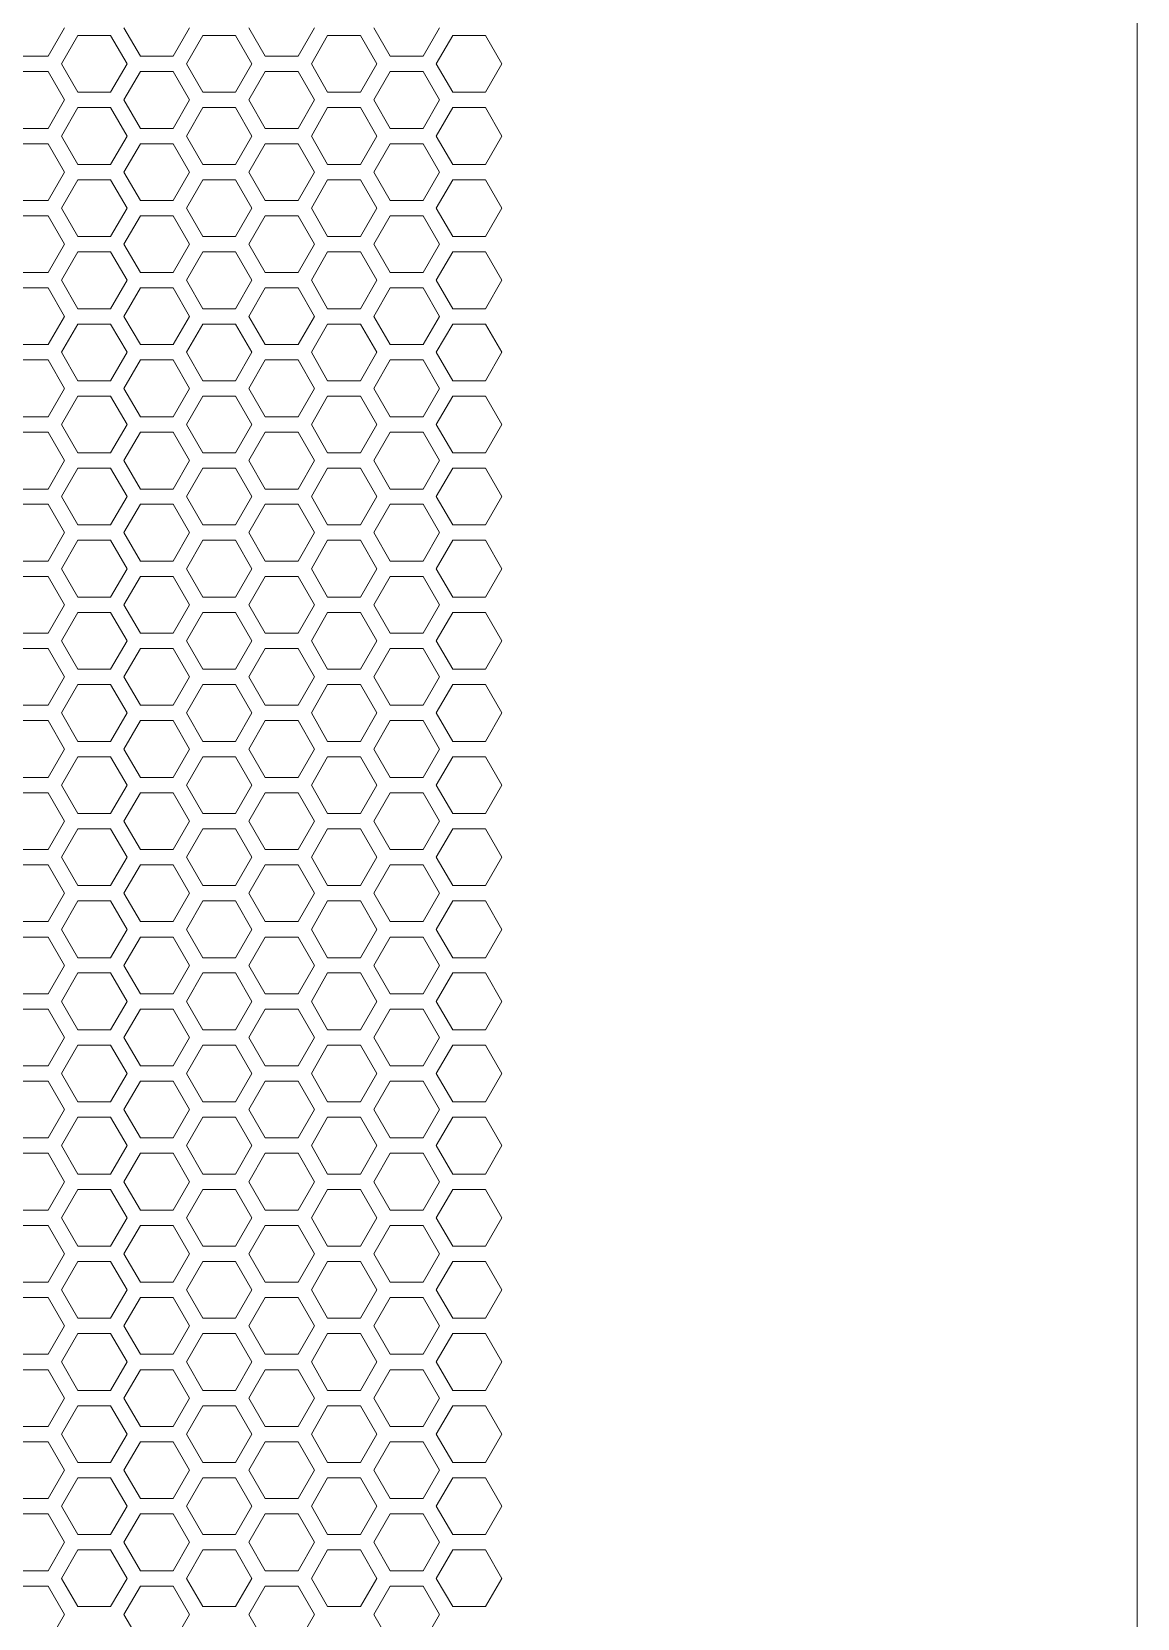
# Model space of a CAD drawing. Header units: millimetres. Extents: x 0 to 140, y -17 to 195.
# Drawn here: x 130.82 to 140, y 35.75 to 48.93 of the extents above; entities that cross this region are included whole.
import ezdxf

# ---------------------------------------------------------------- set-up
doc = ezdxf.new("R2010")
doc.units = ezdxf.units.MM
doc.layers.add('4203-42785_1_0', color=7, linetype='Continuous')
doc.layers.add('Visible (ANSI)', color=7, linetype='Continuous', lineweight=50)

# ---------------------------------------------------------------- blocks, each defined once
blk = doc.blocks.new('a')
at = {"layer": '4203-42785_1_0', "color": 0, "linetype": 'ByBlock', "lineweight": 9}
for p, q in [((1513.646, 382.262), (1513.752, 382.447)), ((1514.139, 382.447), (1514.246, 382.262)), ((1514.459, 382.262), (1514.566, 382.447)), ((1514.952, 382.447), (1515.059, 382.262)), ((1515.272, 382.262), (1515.379, 382.447)), ((1515.765, 382.447), (1515.872, 382.262)), ((1516.086, 382.262), (1516.192, 382.447)), ((1513.839, 382.397), (1513.732, 382.212)), ((1514.052, 382.397), (1513.839, 382.397)), ((1514.159, 382.212), (1514.052, 382.397)), ((1514.652, 382.397), (1514.546, 382.212)), ((1514.866, 382.397), (1514.652, 382.397)), ((1514.972, 382.212), (1514.866, 382.397)), ((1515.465, 382.397), (1515.359, 382.212)), ((1515.679, 382.397), (1515.465, 382.397)), ((1515.786, 382.212), (1515.679, 382.397)), ((1516.279, 382.397), (1516.172, 382.212)), ((1516.492, 382.397), (1516.279, 382.397)), ((1516.599, 382.212), (1516.492, 382.397)), ((1513.432, 382.262), (1513.646, 382.262)), ((1513.732, 382.212), (1513.839, 382.027)), ((1514.052, 382.027), (1514.159, 382.212)), ((1514.246, 382.262), (1514.459, 382.262)), ((1514.546, 382.212), (1514.652, 382.027)), ((1514.866, 382.027), (1514.972, 382.212)), ((1515.059, 382.262), (1515.272, 382.262)), ((1515.359, 382.212), (1515.465, 382.027)), ((1515.679, 382.027), (1515.786, 382.212)), ((1515.872, 382.262), (1516.086, 382.262)), ((1516.172, 382.212), (1516.279, 382.027)), ((1516.492, 382.027), (1516.599, 382.212)), ((1513.646, 382.162), (1513.432, 382.162)), ((1513.752, 381.977), (1513.646, 382.162)), ((1514.246, 382.162), (1514.139, 381.977)), ((1514.459, 382.162), (1514.246, 382.162)), ((1514.566, 381.977), (1514.459, 382.162)), ((1515.059, 382.162), (1514.952, 381.977)), ((1515.272, 382.162), (1515.059, 382.162)), ((1515.379, 381.977), (1515.272, 382.162)), ((1515.872, 382.162), (1515.765, 381.977)), ((1516.086, 382.162), (1515.872, 382.162)), ((1516.192, 381.977), (1516.086, 382.162)), ((1513.839, 382.027), (1514.052, 382.027)), ((1514.652, 382.027), (1514.866, 382.027)), ((1515.465, 382.027), (1515.679, 382.027)), ((1516.279, 382.027), (1516.492, 382.027)), ((1513.646, 381.792), (1513.752, 381.977)), ((1513.839, 381.927), (1513.732, 381.742)), ((1514.052, 381.927), (1513.839, 381.927)), ((1514.159, 381.742), (1514.052, 381.927)), ((1514.139, 381.977), (1514.246, 381.792)), ((1514.459, 381.792), (1514.566, 381.977)), ((1514.652, 381.927), (1514.546, 381.742)), ((1514.866, 381.927), (1514.652, 381.927)), ((1514.972, 381.742), (1514.866, 381.927)), ((1514.952, 381.977), (1515.059, 381.792)), ((1515.272, 381.792), (1515.379, 381.977)), ((1515.465, 381.927), (1515.359, 381.742)), ((1515.679, 381.927), (1515.465, 381.927)), ((1515.786, 381.742), (1515.679, 381.927)), ((1515.765, 381.977), (1515.872, 381.792)), ((1516.086, 381.792), (1516.192, 381.977)), ((1516.279, 381.927), (1516.172, 381.742)), ((1516.492, 381.927), (1516.279, 381.927)), ((1516.599, 381.742), (1516.492, 381.927)), ((1513.432, 381.792), (1513.646, 381.792)), ((1513.732, 381.742), (1513.839, 381.557)), ((1514.052, 381.557), (1514.159, 381.742)), ((1514.246, 381.792), (1514.459, 381.792)), ((1514.546, 381.742), (1514.652, 381.557)), ((1514.866, 381.557), (1514.972, 381.742)), ((1515.059, 381.792), (1515.272, 381.792)), ((1515.359, 381.742), (1515.465, 381.557)), ((1515.679, 381.557), (1515.786, 381.742)), ((1515.872, 381.792), (1516.086, 381.792)), ((1516.172, 381.742), (1516.279, 381.557)), ((1516.492, 381.557), (1516.599, 381.742)), ((1513.646, 381.692), (1513.432, 381.692)), ((1513.752, 381.507), (1513.646, 381.692)), ((1514.246, 381.692), (1514.139, 381.507)), ((1514.459, 381.692), (1514.246, 381.692)), ((1514.566, 381.507), (1514.459, 381.692)), ((1515.059, 381.692), (1514.952, 381.507)), ((1515.272, 381.692), (1515.059, 381.692)), ((1515.379, 381.507), (1515.272, 381.692)), ((1515.872, 381.692), (1515.765, 381.507)), ((1516.086, 381.692), (1515.872, 381.692)), ((1516.192, 381.507), (1516.086, 381.692)), ((1513.646, 381.323), (1513.752, 381.507)), ((1513.839, 381.557), (1514.052, 381.557)), ((1514.139, 381.507), (1514.246, 381.323)), ((1514.459, 381.323), (1514.566, 381.507)), ((1514.652, 381.557), (1514.866, 381.557)), ((1514.952, 381.507), (1515.059, 381.323)), ((1515.272, 381.323), (1515.379, 381.507)), ((1515.465, 381.557), (1515.679, 381.557)), ((1515.765, 381.507), (1515.872, 381.323)), ((1516.086, 381.323), (1516.192, 381.507)), ((1516.279, 381.557), (1516.492, 381.557)), ((1513.839, 381.458), (1513.732, 381.273)), ((1514.052, 381.458), (1513.839, 381.458)), ((1514.159, 381.273), (1514.052, 381.458)), ((1514.652, 381.458), (1514.546, 381.273)), ((1514.866, 381.458), (1514.652, 381.458)), ((1514.972, 381.273), (1514.866, 381.458)), ((1515.465, 381.458), (1515.359, 381.273)), ((1515.679, 381.458), (1515.465, 381.458)), ((1515.786, 381.273), (1515.679, 381.458)), ((1516.279, 381.458), (1516.172, 381.273)), ((1516.492, 381.458), (1516.279, 381.458)), ((1516.599, 381.273), (1516.492, 381.458)), ((1513.432, 381.323), (1513.646, 381.323)), ((1514.246, 381.323), (1514.459, 381.323)), ((1515.059, 381.323), (1515.272, 381.323)), ((1515.872, 381.323), (1516.086, 381.323)), ((1513.646, 381.223), (1513.432, 381.223)), ((1513.752, 381.038), (1513.646, 381.223)), ((1513.732, 381.273), (1513.839, 381.088)), ((1514.052, 381.088), (1514.159, 381.273)), ((1514.246, 381.223), (1514.139, 381.038)), ((1514.459, 381.223), (1514.246, 381.223)), ((1514.566, 381.038), (1514.459, 381.223)), ((1514.546, 381.273), (1514.652, 381.088)), ((1514.866, 381.088), (1514.972, 381.273)), ((1515.059, 381.223), (1514.952, 381.038)), ((1515.272, 381.223), (1515.059, 381.223)), ((1515.379, 381.038), (1515.272, 381.223)), ((1515.359, 381.273), (1515.465, 381.088)), ((1515.679, 381.088), (1515.786, 381.273)), ((1515.872, 381.223), (1515.765, 381.038)), ((1516.086, 381.223), (1515.872, 381.223)), ((1516.192, 381.038), (1516.086, 381.223)), ((1516.172, 381.273), (1516.279, 381.088)), ((1516.492, 381.088), (1516.599, 381.273)), ((1513.839, 381.088), (1514.052, 381.088)), ((1514.652, 381.088), (1514.866, 381.088)), ((1515.465, 381.088), (1515.679, 381.088)), ((1516.279, 381.088), (1516.492, 381.088)), ((1513.646, 380.853), (1513.752, 381.038)), ((1513.839, 380.988), (1513.732, 380.803)), ((1514.052, 380.988), (1513.839, 380.988)), ((1514.159, 380.803), (1514.052, 380.988)), ((1514.139, 381.038), (1514.246, 380.853)), ((1514.459, 380.853), (1514.566, 381.038)), ((1514.652, 380.988), (1514.546, 380.803)), ((1514.866, 380.988), (1514.652, 380.988)), ((1514.972, 380.803), (1514.866, 380.988)), ((1514.952, 381.038), (1515.059, 380.853)), ((1515.272, 380.853), (1515.379, 381.038)), ((1515.465, 380.988), (1515.359, 380.803)), ((1515.679, 380.988), (1515.465, 380.988)), ((1515.786, 380.803), (1515.679, 380.988)), ((1515.765, 381.038), (1515.872, 380.853)), ((1516.086, 380.853), (1516.192, 381.038)), ((1516.279, 380.988), (1516.172, 380.803)), ((1516.492, 380.988), (1516.279, 380.988)), ((1516.599, 380.803), (1516.492, 380.988)), ((1513.432, 380.853), (1513.646, 380.853)), ((1513.732, 380.803), (1513.839, 380.618)), ((1514.052, 380.618), (1514.159, 380.803)), ((1514.246, 380.853), (1514.459, 380.853)), ((1514.546, 380.803), (1514.652, 380.618)), ((1514.866, 380.618), (1514.972, 380.803)), ((1515.059, 380.853), (1515.272, 380.853)), ((1515.359, 380.803), (1515.465, 380.618)), ((1515.679, 380.618), (1515.786, 380.803)), ((1515.872, 380.853), (1516.086, 380.853)), ((1516.172, 380.803), (1516.279, 380.618)), ((1516.492, 380.618), (1516.599, 380.803)), ((1513.646, 380.753), (1513.432, 380.753)), ((1513.752, 380.568), (1513.646, 380.753)), ((1514.246, 380.753), (1514.139, 380.568)), ((1514.459, 380.753), (1514.246, 380.753)), ((1514.566, 380.568), (1514.459, 380.753)), ((1515.059, 380.753), (1514.952, 380.568)), ((1515.272, 380.753), (1515.059, 380.753)), ((1515.379, 380.568), (1515.272, 380.753)), ((1515.872, 380.753), (1515.765, 380.568)), ((1516.086, 380.753), (1515.872, 380.753)), ((1516.192, 380.568), (1516.086, 380.753)), ((1513.646, 380.384), (1513.752, 380.568)), ((1513.839, 380.618), (1514.052, 380.618)), ((1514.139, 380.568), (1514.246, 380.384)), ((1514.459, 380.384), (1514.566, 380.568)), ((1514.652, 380.618), (1514.866, 380.618)), ((1514.952, 380.568), (1515.059, 380.384)), ((1515.272, 380.384), (1515.379, 380.568)), ((1515.465, 380.618), (1515.679, 380.618)), ((1515.765, 380.568), (1515.872, 380.384)), ((1516.086, 380.384), (1516.192, 380.568)), ((1516.279, 380.618), (1516.492, 380.618)), ((1513.839, 380.518), (1513.732, 380.334)), ((1514.052, 380.518), (1513.839, 380.518)), ((1514.159, 380.334), (1514.052, 380.518)), ((1514.652, 380.518), (1514.546, 380.334)), ((1514.866, 380.518), (1514.652, 380.518)), ((1514.972, 380.334), (1514.866, 380.518)), ((1515.465, 380.518), (1515.359, 380.334)), ((1515.679, 380.518), (1515.465, 380.518)), ((1515.786, 380.334), (1515.679, 380.518)), ((1516.279, 380.518), (1516.172, 380.334)), ((1516.492, 380.518), (1516.279, 380.518)), ((1516.599, 380.334), (1516.492, 380.518)), ((1513.432, 380.384), (1513.646, 380.384)), ((1514.246, 380.384), (1514.459, 380.384)), ((1515.059, 380.384), (1515.272, 380.384)), ((1515.872, 380.384), (1516.086, 380.384)), ((1513.646, 380.284), (1513.432, 380.284)), ((1513.752, 380.099), (1513.646, 380.284)), ((1513.732, 380.334), (1513.839, 380.149)), ((1514.052, 380.149), (1514.159, 380.334)), ((1514.246, 380.284), (1514.139, 380.099)), ((1514.459, 380.284), (1514.246, 380.284)), ((1514.566, 380.099), (1514.459, 380.284)), ((1514.546, 380.334), (1514.652, 380.149)), ((1514.866, 380.149), (1514.972, 380.334)), ((1515.059, 380.284), (1514.952, 380.099)), ((1515.272, 380.284), (1515.059, 380.284)), ((1515.379, 380.099), (1515.272, 380.284)), ((1515.359, 380.334), (1515.465, 380.149)), ((1515.679, 380.149), (1515.786, 380.334)), ((1515.872, 380.284), (1515.765, 380.099)), ((1516.086, 380.284), (1515.872, 380.284)), ((1516.192, 380.099), (1516.086, 380.284)), ((1516.172, 380.334), (1516.279, 380.149)), ((1516.492, 380.149), (1516.599, 380.334)), ((1513.839, 380.149), (1514.052, 380.149)), ((1514.652, 380.149), (1514.866, 380.149)), ((1515.465, 380.149), (1515.679, 380.149)), ((1516.279, 380.149), (1516.492, 380.149)), ((1513.646, 379.914), (1513.752, 380.099)), ((1513.839, 380.049), (1513.732, 379.864)), ((1514.052, 380.049), (1513.839, 380.049)), ((1514.159, 379.864), (1514.052, 380.049)), ((1514.139, 380.099), (1514.246, 379.914)), ((1514.459, 379.914), (1514.566, 380.099)), ((1514.652, 380.049), (1514.546, 379.864)), ((1514.866, 380.049), (1514.652, 380.049)), ((1514.972, 379.864), (1514.866, 380.049)), ((1514.952, 380.099), (1515.059, 379.914)), ((1515.272, 379.914), (1515.379, 380.099)), ((1515.465, 380.049), (1515.359, 379.864)), ((1515.679, 380.049), (1515.465, 380.049)), ((1515.786, 379.864), (1515.679, 380.049)), ((1515.765, 380.099), (1515.872, 379.914)), ((1516.086, 379.914), (1516.192, 380.099)), ((1516.279, 380.049), (1516.172, 379.864)), ((1516.492, 380.049), (1516.279, 380.049)), ((1516.599, 379.864), (1516.492, 380.049)), ((1513.432, 379.914), (1513.646, 379.914)), ((1513.732, 379.864), (1513.839, 379.679)), ((1514.052, 379.679), (1514.159, 379.864)), ((1514.246, 379.914), (1514.459, 379.914)), ((1514.546, 379.864), (1514.652, 379.679)), ((1514.866, 379.679), (1514.972, 379.864)), ((1515.059, 379.914), (1515.272, 379.914)), ((1515.359, 379.864), (1515.465, 379.679)), ((1515.679, 379.679), (1515.786, 379.864)), ((1515.872, 379.914), (1516.086, 379.914)), ((1516.172, 379.864), (1516.279, 379.679)), ((1516.492, 379.679), (1516.599, 379.864)), ((1513.646, 379.814), (1513.432, 379.814)), ((1513.752, 379.629), (1513.646, 379.814)), ((1514.246, 379.814), (1514.139, 379.629)), ((1514.459, 379.814), (1514.246, 379.814)), ((1514.566, 379.629), (1514.459, 379.814)), ((1515.059, 379.814), (1514.952, 379.629)), ((1515.272, 379.814), (1515.059, 379.814)), ((1515.379, 379.629), (1515.272, 379.814)), ((1515.872, 379.814), (1515.765, 379.629)), ((1516.086, 379.814), (1515.872, 379.814)), ((1516.192, 379.629), (1516.086, 379.814)), ((1513.646, 379.444), (1513.752, 379.629)), ((1513.839, 379.679), (1514.052, 379.679)), ((1514.139, 379.629), (1514.246, 379.444)), ((1514.459, 379.444), (1514.566, 379.629)), ((1514.652, 379.679), (1514.866, 379.679)), ((1514.952, 379.629), (1515.059, 379.444)), ((1515.272, 379.444), (1515.379, 379.629)), ((1515.465, 379.679), (1515.679, 379.679)), ((1515.765, 379.629), (1515.872, 379.444)), ((1516.086, 379.444), (1516.192, 379.629)), ((1516.279, 379.679), (1516.492, 379.679)), ((1513.839, 379.579), (1513.732, 379.395)), ((1514.052, 379.579), (1513.839, 379.579)), ((1514.159, 379.395), (1514.052, 379.579)), ((1514.652, 379.579), (1514.546, 379.395)), ((1514.866, 379.579), (1514.652, 379.579)), ((1514.972, 379.395), (1514.866, 379.579)), ((1515.465, 379.579), (1515.359, 379.395)), ((1515.679, 379.579), (1515.465, 379.579)), ((1515.786, 379.395), (1515.679, 379.579)), ((1516.279, 379.579), (1516.172, 379.395)), ((1516.492, 379.579), (1516.279, 379.579)), ((1516.599, 379.395), (1516.492, 379.579)), ((1513.432, 379.444), (1513.646, 379.444)), ((1514.246, 379.444), (1514.459, 379.444)), ((1515.059, 379.444), (1515.272, 379.444)), ((1515.872, 379.444), (1516.086, 379.444)), ((1513.646, 379.345), (1513.432, 379.345)), ((1513.752, 379.16), (1513.646, 379.345)), ((1513.732, 379.395), (1513.839, 379.21)), ((1514.052, 379.21), (1514.159, 379.395)), ((1514.246, 379.345), (1514.139, 379.16)), ((1514.459, 379.345), (1514.246, 379.345)), ((1514.566, 379.16), (1514.459, 379.345)), ((1514.546, 379.395), (1514.652, 379.21)), ((1514.866, 379.21), (1514.972, 379.395)), ((1515.059, 379.345), (1514.952, 379.16)), ((1515.272, 379.345), (1515.059, 379.345)), ((1515.379, 379.16), (1515.272, 379.345)), ((1515.359, 379.395), (1515.465, 379.21)), ((1515.679, 379.21), (1515.786, 379.395)), ((1515.872, 379.345), (1515.765, 379.16)), ((1516.086, 379.345), (1515.872, 379.345)), ((1516.192, 379.16), (1516.086, 379.345)), ((1516.172, 379.395), (1516.279, 379.21)), ((1516.492, 379.21), (1516.599, 379.395)), ((1513.646, 378.975), (1513.752, 379.16)), ((1513.839, 379.21), (1514.052, 379.21)), ((1514.139, 379.16), (1514.246, 378.975)), ((1514.459, 378.975), (1514.566, 379.16)), ((1514.652, 379.21), (1514.866, 379.21)), ((1514.952, 379.16), (1515.059, 378.975)), ((1515.272, 378.975), (1515.379, 379.16)), ((1515.465, 379.21), (1515.679, 379.21)), ((1515.765, 379.16), (1515.872, 378.975)), ((1516.086, 378.975), (1516.192, 379.16)), ((1516.279, 379.21), (1516.492, 379.21)), ((1513.839, 379.11), (1513.732, 378.925)), ((1514.052, 379.11), (1513.839, 379.11)), ((1514.159, 378.925), (1514.052, 379.11)), ((1514.652, 379.11), (1514.546, 378.925)), ((1514.866, 379.11), (1514.652, 379.11)), ((1514.972, 378.925), (1514.866, 379.11)), ((1515.465, 379.11), (1515.359, 378.925)), ((1515.679, 379.11), (1515.465, 379.11)), ((1515.786, 378.925), (1515.679, 379.11)), ((1516.279, 379.11), (1516.172, 378.925)), ((1516.492, 379.11), (1516.279, 379.11)), ((1516.599, 378.925), (1516.492, 379.11)), ((1513.432, 378.975), (1513.646, 378.975)), ((1513.732, 378.925), (1513.839, 378.74)), ((1514.052, 378.74), (1514.159, 378.925)), ((1514.246, 378.975), (1514.459, 378.975)), ((1514.546, 378.925), (1514.652, 378.74)), ((1514.866, 378.74), (1514.972, 378.925)), ((1515.059, 378.975), (1515.272, 378.975)), ((1515.359, 378.925), (1515.465, 378.74)), ((1515.679, 378.74), (1515.786, 378.925)), ((1515.872, 378.975), (1516.086, 378.975)), ((1516.172, 378.925), (1516.279, 378.74)), ((1516.492, 378.74), (1516.599, 378.925)), ((1513.646, 378.875), (1513.432, 378.875)), ((1513.752, 378.69), (1513.646, 378.875)), ((1514.246, 378.875), (1514.139, 378.69)), ((1514.459, 378.875), (1514.246, 378.875)), ((1514.566, 378.69), (1514.459, 378.875)), ((1515.059, 378.875), (1514.952, 378.69)), ((1515.272, 378.875), (1515.059, 378.875)), ((1515.379, 378.69), (1515.272, 378.875)), ((1515.872, 378.875), (1515.765, 378.69)), ((1516.086, 378.875), (1515.872, 378.875)), ((1516.192, 378.69), (1516.086, 378.875)), ((1513.839, 378.74), (1514.052, 378.74)), ((1514.652, 378.74), (1514.866, 378.74)), ((1515.465, 378.74), (1515.679, 378.74)), ((1516.279, 378.74), (1516.492, 378.74)), ((1513.646, 378.505), (1513.752, 378.69)), ((1513.839, 378.64), (1513.732, 378.455)), ((1514.052, 378.64), (1513.839, 378.64)), ((1514.159, 378.455), (1514.052, 378.64)), ((1514.139, 378.69), (1514.246, 378.505)), ((1514.459, 378.505), (1514.566, 378.69)), ((1514.652, 378.64), (1514.546, 378.455)), ((1514.866, 378.64), (1514.652, 378.64)), ((1514.972, 378.455), (1514.866, 378.64)), ((1514.952, 378.69), (1515.059, 378.505)), ((1515.272, 378.505), (1515.379, 378.69)), ((1515.465, 378.64), (1515.359, 378.455)), ((1515.679, 378.64), (1515.465, 378.64)), ((1515.786, 378.455), (1515.679, 378.64)), ((1515.765, 378.69), (1515.872, 378.505)), ((1516.086, 378.505), (1516.192, 378.69)), ((1516.279, 378.64), (1516.172, 378.455)), ((1516.492, 378.64), (1516.279, 378.64)), ((1516.599, 378.455), (1516.492, 378.64)), ((1513.432, 378.505), (1513.646, 378.505)), ((1514.246, 378.505), (1514.459, 378.505)), ((1515.059, 378.505), (1515.272, 378.505)), ((1515.872, 378.505), (1516.086, 378.505)), ((1513.646, 378.406), (1513.432, 378.406)), ((1513.752, 378.221), (1513.646, 378.406)), ((1513.732, 378.455), (1513.839, 378.271)), ((1514.052, 378.271), (1514.159, 378.455)), ((1514.246, 378.406), (1514.139, 378.221)), ((1514.459, 378.406), (1514.246, 378.406)), ((1514.566, 378.221), (1514.459, 378.406)), ((1514.546, 378.455), (1514.652, 378.271)), ((1514.866, 378.271), (1514.972, 378.455)), ((1515.059, 378.406), (1514.952, 378.221)), ((1515.272, 378.406), (1515.059, 378.406)), ((1515.379, 378.221), (1515.272, 378.406)), ((1515.359, 378.455), (1515.465, 378.271)), ((1515.679, 378.271), (1515.786, 378.455)), ((1515.872, 378.406), (1515.765, 378.221)), ((1516.086, 378.406), (1515.872, 378.406)), ((1516.192, 378.221), (1516.086, 378.406)), ((1516.172, 378.455), (1516.279, 378.271)), ((1516.492, 378.271), (1516.599, 378.455)), ((1513.646, 378.036), (1513.752, 378.221)), ((1513.839, 378.271), (1514.052, 378.271)), ((1514.139, 378.221), (1514.246, 378.036)), ((1514.459, 378.036), (1514.566, 378.221)), ((1514.652, 378.271), (1514.866, 378.271)), ((1514.952, 378.221), (1515.059, 378.036)), ((1515.272, 378.036), (1515.379, 378.221)), ((1515.465, 378.271), (1515.679, 378.271)), ((1515.765, 378.221), (1515.872, 378.036)), ((1516.086, 378.036), (1516.192, 378.221)), ((1516.279, 378.271), (1516.492, 378.271)), ((1513.839, 378.171), (1513.732, 377.986)), ((1514.052, 378.171), (1513.839, 378.171)), ((1514.159, 377.986), (1514.052, 378.171)), ((1514.652, 378.171), (1514.546, 377.986)), ((1514.866, 378.171), (1514.652, 378.171)), ((1514.972, 377.986), (1514.866, 378.171)), ((1515.465, 378.171), (1515.359, 377.986)), ((1515.679, 378.171), (1515.465, 378.171)), ((1515.786, 377.986), (1515.679, 378.171)), ((1516.279, 378.171), (1516.172, 377.986)), ((1516.492, 378.171), (1516.279, 378.171)), ((1516.599, 377.986), (1516.492, 378.171)), ((1513.432, 378.036), (1513.646, 378.036)), ((1513.732, 377.986), (1513.839, 377.801)), ((1514.052, 377.801), (1514.159, 377.986)), ((1514.246, 378.036), (1514.459, 378.036)), ((1514.546, 377.986), (1514.652, 377.801)), ((1514.866, 377.801), (1514.972, 377.986)), ((1515.059, 378.036), (1515.272, 378.036)), ((1515.359, 377.986), (1515.465, 377.801)), ((1515.679, 377.801), (1515.786, 377.986)), ((1515.872, 378.036), (1516.086, 378.036)), ((1516.172, 377.986), (1516.279, 377.801)), ((1516.492, 377.801), (1516.599, 377.986)), ((1513.646, 377.936), (1513.432, 377.936)), ((1513.752, 377.751), (1513.646, 377.936)), ((1514.246, 377.936), (1514.139, 377.751)), ((1514.459, 377.936), (1514.246, 377.936)), ((1514.566, 377.751), (1514.459, 377.936)), ((1515.059, 377.936), (1514.952, 377.751)), ((1515.272, 377.936), (1515.059, 377.936)), ((1515.379, 377.751), (1515.272, 377.936)), ((1515.872, 377.936), (1515.765, 377.751)), ((1516.086, 377.936), (1515.872, 377.936)), ((1516.192, 377.751), (1516.086, 377.936)), ((1513.839, 377.801), (1514.052, 377.801)), ((1514.652, 377.801), (1514.866, 377.801)), ((1515.465, 377.801), (1515.679, 377.801)), ((1516.279, 377.801), (1516.492, 377.801)), ((1513.646, 377.566), (1513.752, 377.751)), ((1513.839, 377.701), (1513.732, 377.516)), ((1514.052, 377.701), (1513.839, 377.701)), ((1514.159, 377.516), (1514.052, 377.701)), ((1514.139, 377.751), (1514.246, 377.566)), ((1514.459, 377.566), (1514.566, 377.751)), ((1514.652, 377.701), (1514.546, 377.516)), ((1514.866, 377.701), (1514.652, 377.701)), ((1514.972, 377.516), (1514.866, 377.701)), ((1514.952, 377.751), (1515.059, 377.566)), ((1515.272, 377.566), (1515.379, 377.751)), ((1515.465, 377.701), (1515.359, 377.516)), ((1515.679, 377.701), (1515.465, 377.701)), ((1515.786, 377.516), (1515.679, 377.701)), ((1515.765, 377.751), (1515.872, 377.566)), ((1516.086, 377.566), (1516.192, 377.751)), ((1516.279, 377.701), (1516.172, 377.516)), ((1516.492, 377.701), (1516.279, 377.701)), ((1516.599, 377.516), (1516.492, 377.701)), ((1513.432, 377.566), (1513.646, 377.566)), ((1514.246, 377.566), (1514.459, 377.566)), ((1515.059, 377.566), (1515.272, 377.566)), ((1515.872, 377.566), (1516.086, 377.566)), ((1513.646, 377.466), (1513.432, 377.466)), ((1513.752, 377.282), (1513.646, 377.466)), ((1513.732, 377.516), (1513.839, 377.331)), ((1514.052, 377.331), (1514.159, 377.516)), ((1514.246, 377.466), (1514.139, 377.282)), ((1514.459, 377.466), (1514.246, 377.466)), ((1514.566, 377.282), (1514.459, 377.466)), ((1514.546, 377.516), (1514.652, 377.331)), ((1514.866, 377.331), (1514.972, 377.516)), ((1515.059, 377.466), (1514.952, 377.282)), ((1515.272, 377.466), (1515.059, 377.466)), ((1515.379, 377.282), (1515.272, 377.466)), ((1515.359, 377.516), (1515.465, 377.331)), ((1515.679, 377.331), (1515.786, 377.516)), ((1515.872, 377.466), (1515.765, 377.282)), ((1516.086, 377.466), (1515.872, 377.466)), ((1516.192, 377.282), (1516.086, 377.466)), ((1516.172, 377.516), (1516.279, 377.331)), ((1516.492, 377.331), (1516.599, 377.516)), ((1513.646, 377.097), (1513.752, 377.282)), ((1513.839, 377.331), (1514.052, 377.331)), ((1514.139, 377.282), (1514.246, 377.097)), ((1514.459, 377.097), (1514.566, 377.282)), ((1514.652, 377.331), (1514.866, 377.331)), ((1514.952, 377.282), (1515.059, 377.097)), ((1515.272, 377.097), (1515.379, 377.282)), ((1515.465, 377.331), (1515.679, 377.331)), ((1515.765, 377.282), (1515.872, 377.097)), ((1516.086, 377.097), (1516.192, 377.282)), ((1516.279, 377.331), (1516.492, 377.331)), ((1513.839, 377.232), (1513.732, 377.047)), ((1514.052, 377.232), (1513.839, 377.232)), ((1514.159, 377.047), (1514.052, 377.232)), ((1514.652, 377.232), (1514.546, 377.047)), ((1514.866, 377.232), (1514.652, 377.232)), ((1514.972, 377.047), (1514.866, 377.232)), ((1515.465, 377.232), (1515.359, 377.047)), ((1515.679, 377.232), (1515.465, 377.232)), ((1515.786, 377.047), (1515.679, 377.232)), ((1516.279, 377.232), (1516.172, 377.047)), ((1516.492, 377.232), (1516.279, 377.232)), ((1516.599, 377.047), (1516.492, 377.232)), ((1513.432, 377.097), (1513.646, 377.097)), ((1513.732, 377.047), (1513.839, 376.862)), ((1514.052, 376.862), (1514.159, 377.047)), ((1514.246, 377.097), (1514.459, 377.097)), ((1514.546, 377.047), (1514.652, 376.862)), ((1514.866, 376.862), (1514.972, 377.047)), ((1515.059, 377.097), (1515.272, 377.097)), ((1515.359, 377.047), (1515.465, 376.862)), ((1515.679, 376.862), (1515.786, 377.047)), ((1515.872, 377.097), (1516.086, 377.097)), ((1516.172, 377.047), (1516.279, 376.862)), ((1516.492, 376.862), (1516.599, 377.047)), ((1513.646, 376.997), (1513.432, 376.997)), ((1513.752, 376.812), (1513.646, 376.997)), ((1514.246, 376.997), (1514.139, 376.812)), ((1514.459, 376.997), (1514.246, 376.997)), ((1514.566, 376.812), (1514.459, 376.997)), ((1515.059, 376.997), (1514.952, 376.812)), ((1515.272, 376.997), (1515.059, 376.997)), ((1515.379, 376.812), (1515.272, 376.997)), ((1515.872, 376.997), (1515.765, 376.812)), ((1516.086, 376.997), (1515.872, 376.997)), ((1516.192, 376.812), (1516.086, 376.997)), ((1513.839, 376.862), (1514.052, 376.862)), ((1514.652, 376.862), (1514.866, 376.862)), ((1515.465, 376.862), (1515.679, 376.862)), ((1516.279, 376.862), (1516.492, 376.862)), ((1513.646, 376.627), (1513.752, 376.812)), ((1513.839, 376.762), (1513.732, 376.577)), ((1514.052, 376.762), (1513.839, 376.762)), ((1514.159, 376.577), (1514.052, 376.762)), ((1514.139, 376.812), (1514.246, 376.627)), ((1514.459, 376.627), (1514.566, 376.812)), ((1514.652, 376.762), (1514.546, 376.577)), ((1514.866, 376.762), (1514.652, 376.762)), ((1514.972, 376.577), (1514.866, 376.762)), ((1514.952, 376.812), (1515.059, 376.627)), ((1515.272, 376.627), (1515.379, 376.812)), ((1515.465, 376.762), (1515.359, 376.577)), ((1515.679, 376.762), (1515.465, 376.762)), ((1515.786, 376.577), (1515.679, 376.762)), ((1515.765, 376.812), (1515.872, 376.627)), ((1516.086, 376.627), (1516.192, 376.812)), ((1516.279, 376.762), (1516.172, 376.577)), ((1516.492, 376.762), (1516.279, 376.762)), ((1516.599, 376.577), (1516.492, 376.762)), ((1513.432, 376.627), (1513.646, 376.627)), ((1513.732, 376.577), (1513.839, 376.392)), ((1514.052, 376.392), (1514.159, 376.577)), ((1514.246, 376.627), (1514.459, 376.627)), ((1514.546, 376.577), (1514.652, 376.392)), ((1514.866, 376.392), (1514.972, 376.577)), ((1515.059, 376.627), (1515.272, 376.627)), ((1515.359, 376.577), (1515.465, 376.392)), ((1515.679, 376.392), (1515.786, 376.577)), ((1515.872, 376.627), (1516.086, 376.627)), ((1516.172, 376.577), (1516.279, 376.392)), ((1516.492, 376.392), (1516.599, 376.577)), ((1513.646, 376.527), (1513.432, 376.527)), ((1513.752, 376.342), (1513.646, 376.527)), ((1514.246, 376.527), (1514.139, 376.342)), ((1514.459, 376.527), (1514.246, 376.527)), ((1514.566, 376.342), (1514.459, 376.527)), ((1515.059, 376.527), (1514.952, 376.342)), ((1515.272, 376.527), (1515.059, 376.527)), ((1515.379, 376.342), (1515.272, 376.527)), ((1515.872, 376.527), (1515.765, 376.342)), ((1516.086, 376.527), (1515.872, 376.527)), ((1516.192, 376.342), (1516.086, 376.527)), ((1513.646, 376.158), (1513.752, 376.342)), ((1513.839, 376.392), (1514.052, 376.392)), ((1514.139, 376.342), (1514.246, 376.158)), ((1514.459, 376.158), (1514.566, 376.342)), ((1514.652, 376.392), (1514.866, 376.392)), ((1514.952, 376.342), (1515.059, 376.158)), ((1515.272, 376.158), (1515.379, 376.342)), ((1515.465, 376.392), (1515.679, 376.392)), ((1515.765, 376.342), (1515.872, 376.158)), ((1516.086, 376.158), (1516.192, 376.342)), ((1516.279, 376.392), (1516.492, 376.392)), ((1513.839, 376.293), (1513.732, 376.108)), ((1514.052, 376.293), (1513.839, 376.293)), ((1514.159, 376.108), (1514.052, 376.293)), ((1514.652, 376.293), (1514.546, 376.108)), ((1514.866, 376.293), (1514.652, 376.293)), ((1514.972, 376.108), (1514.866, 376.293)), ((1515.465, 376.293), (1515.359, 376.108)), ((1515.679, 376.293), (1515.465, 376.293)), ((1515.786, 376.108), (1515.679, 376.293)), ((1516.279, 376.293), (1516.172, 376.108)), ((1516.492, 376.293), (1516.279, 376.293)), ((1516.599, 376.108), (1516.492, 376.293)), ((1513.432, 376.158), (1513.646, 376.158)), ((1514.246, 376.158), (1514.459, 376.158)), ((1515.059, 376.158), (1515.272, 376.158)), ((1515.872, 376.158), (1516.086, 376.158)), ((1513.646, 376.058), (1513.432, 376.058)), ((1513.752, 375.873), (1513.646, 376.058)), ((1513.732, 376.108), (1513.839, 375.923)), ((1514.052, 375.923), (1514.159, 376.108)), ((1514.246, 376.058), (1514.139, 375.873)), ((1514.459, 376.058), (1514.246, 376.058)), ((1514.566, 375.873), (1514.459, 376.058)), ((1514.546, 376.108), (1514.652, 375.923)), ((1514.866, 375.923), (1514.972, 376.108)), ((1515.059, 376.058), (1514.952, 375.873)), ((1515.272, 376.058), (1515.059, 376.058)), ((1515.379, 375.873), (1515.272, 376.058)), ((1515.359, 376.108), (1515.465, 375.923)), ((1515.679, 375.923), (1515.786, 376.108)), ((1515.872, 376.058), (1515.765, 375.873)), ((1516.086, 376.058), (1515.872, 376.058)), ((1516.192, 375.873), (1516.086, 376.058)), ((1516.172, 376.108), (1516.279, 375.923)), ((1516.492, 375.923), (1516.599, 376.108)), ((1513.839, 375.923), (1514.052, 375.923)), ((1514.652, 375.923), (1514.866, 375.923)), ((1515.465, 375.923), (1515.679, 375.923)), ((1516.279, 375.923), (1516.492, 375.923)), ((1513.646, 375.688), (1513.752, 375.873)), ((1513.839, 375.823), (1513.732, 375.638)), ((1514.052, 375.823), (1513.839, 375.823)), ((1514.159, 375.638), (1514.052, 375.823)), ((1514.139, 375.873), (1514.246, 375.688)), ((1514.459, 375.688), (1514.566, 375.873)), ((1514.652, 375.823), (1514.546, 375.638)), ((1514.866, 375.823), (1514.652, 375.823)), ((1514.972, 375.638), (1514.866, 375.823)), ((1514.952, 375.873), (1515.059, 375.688)), ((1515.272, 375.688), (1515.379, 375.873)), ((1515.465, 375.823), (1515.359, 375.638)), ((1515.679, 375.823), (1515.465, 375.823)), ((1515.786, 375.638), (1515.679, 375.823)), ((1515.765, 375.873), (1515.872, 375.688)), ((1516.086, 375.688), (1516.192, 375.873)), ((1516.279, 375.823), (1516.172, 375.638)), ((1516.492, 375.823), (1516.279, 375.823)), ((1516.599, 375.638), (1516.492, 375.823)), ((1513.432, 375.688), (1513.646, 375.688)), ((1513.732, 375.638), (1513.839, 375.453)), ((1514.052, 375.453), (1514.159, 375.638)), ((1514.246, 375.688), (1514.459, 375.688)), ((1514.546, 375.638), (1514.652, 375.453)), ((1514.866, 375.453), (1514.972, 375.638)), ((1515.059, 375.688), (1515.272, 375.688)), ((1515.359, 375.638), (1515.465, 375.453)), ((1515.679, 375.453), (1515.786, 375.638)), ((1515.872, 375.688), (1516.086, 375.688)), ((1516.172, 375.638), (1516.279, 375.453)), ((1516.492, 375.453), (1516.599, 375.638)), ((1513.646, 375.588), (1513.432, 375.588)), ((1513.752, 375.403), (1513.646, 375.588)), ((1514.246, 375.588), (1514.139, 375.403)), ((1514.459, 375.588), (1514.246, 375.588)), ((1514.566, 375.403), (1514.459, 375.588)), ((1515.059, 375.588), (1514.952, 375.403)), ((1515.272, 375.588), (1515.059, 375.588)), ((1515.379, 375.403), (1515.272, 375.588)), ((1515.872, 375.588), (1515.765, 375.403)), ((1516.086, 375.588), (1515.872, 375.588)), ((1516.192, 375.403), (1516.086, 375.588)), ((1513.646, 375.219), (1513.752, 375.403)), ((1513.839, 375.453), (1514.052, 375.453)), ((1514.139, 375.403), (1514.246, 375.219)), ((1514.459, 375.219), (1514.566, 375.403)), ((1514.652, 375.453), (1514.866, 375.453)), ((1514.952, 375.403), (1515.059, 375.219)), ((1515.272, 375.219), (1515.379, 375.403)), ((1515.465, 375.453), (1515.679, 375.453)), ((1515.765, 375.403), (1515.872, 375.219)), ((1516.086, 375.219), (1516.192, 375.403)), ((1516.279, 375.453), (1516.492, 375.453)), ((1513.839, 375.354), (1513.732, 375.169)), ((1514.052, 375.354), (1513.839, 375.354)), ((1514.159, 375.169), (1514.052, 375.354)), ((1514.652, 375.354), (1514.546, 375.169)), ((1514.866, 375.354), (1514.652, 375.354)), ((1514.972, 375.169), (1514.866, 375.354)), ((1515.465, 375.354), (1515.359, 375.169)), ((1515.679, 375.354), (1515.465, 375.354)), ((1515.786, 375.169), (1515.679, 375.354)), ((1516.279, 375.354), (1516.172, 375.169)), ((1516.492, 375.354), (1516.279, 375.354)), ((1516.599, 375.169), (1516.492, 375.354)), ((1513.432, 375.219), (1513.646, 375.219)), ((1514.246, 375.219), (1514.459, 375.219)), ((1515.059, 375.219), (1515.272, 375.219)), ((1515.872, 375.219), (1516.086, 375.219)), ((1513.646, 375.119), (1513.432, 375.119)), ((1513.752, 374.934), (1513.646, 375.119)), ((1513.732, 375.169), (1513.839, 374.984)), ((1514.052, 374.984), (1514.159, 375.169)), ((1514.246, 375.119), (1514.139, 374.934)), ((1514.459, 375.119), (1514.246, 375.119)), ((1514.566, 374.934), (1514.459, 375.119)), ((1514.546, 375.169), (1514.652, 374.984)), ((1514.866, 374.984), (1514.972, 375.169)), ((1515.059, 375.119), (1514.952, 374.934)), ((1515.272, 375.119), (1515.059, 375.119)), ((1515.379, 374.934), (1515.272, 375.119)), ((1515.359, 375.169), (1515.465, 374.984)), ((1515.679, 374.984), (1515.786, 375.169)), ((1515.872, 375.119), (1515.765, 374.934)), ((1516.086, 375.119), (1515.872, 375.119)), ((1516.192, 374.934), (1516.086, 375.119)), ((1516.172, 375.169), (1516.279, 374.984)), ((1516.492, 374.984), (1516.599, 375.169)), ((1513.839, 374.984), (1514.052, 374.984)), ((1514.652, 374.984), (1514.866, 374.984)), ((1515.465, 374.984), (1515.679, 374.984)), ((1516.279, 374.984), (1516.492, 374.984)), ((1513.646, 374.749), (1513.752, 374.934)), ((1513.839, 374.884), (1513.732, 374.699)), ((1514.052, 374.884), (1513.839, 374.884)), ((1514.159, 374.699), (1514.052, 374.884)), ((1514.139, 374.934), (1514.246, 374.749)), ((1514.459, 374.749), (1514.566, 374.934)), ((1514.652, 374.884), (1514.546, 374.699)), ((1514.866, 374.884), (1514.652, 374.884)), ((1514.972, 374.699), (1514.866, 374.884)), ((1514.952, 374.934), (1515.059, 374.749)), ((1515.272, 374.749), (1515.379, 374.934)), ((1515.465, 374.884), (1515.359, 374.699)), ((1515.679, 374.884), (1515.465, 374.884)), ((1515.786, 374.699), (1515.679, 374.884)), ((1515.765, 374.934), (1515.872, 374.749)), ((1516.086, 374.749), (1516.192, 374.934)), ((1516.279, 374.884), (1516.172, 374.699)), ((1516.492, 374.884), (1516.279, 374.884)), ((1516.599, 374.699), (1516.492, 374.884)), ((1513.432, 374.749), (1513.646, 374.749)), ((1513.732, 374.699), (1513.839, 374.514)), ((1514.052, 374.514), (1514.159, 374.699)), ((1514.246, 374.749), (1514.459, 374.749)), ((1514.546, 374.699), (1514.652, 374.514)), ((1514.866, 374.514), (1514.972, 374.699)), ((1515.059, 374.749), (1515.272, 374.749)), ((1515.359, 374.699), (1515.465, 374.514)), ((1515.679, 374.514), (1515.786, 374.699)), ((1515.872, 374.749), (1516.086, 374.749)), ((1516.172, 374.699), (1516.279, 374.514)), ((1516.492, 374.514), (1516.599, 374.699)), ((1513.646, 374.649), (1513.432, 374.649)), ((1513.752, 374.464), (1513.646, 374.649)), ((1514.246, 374.649), (1514.139, 374.464)), ((1514.459, 374.649), (1514.246, 374.649)), ((1514.566, 374.464), (1514.459, 374.649)), ((1515.059, 374.649), (1514.952, 374.464)), ((1515.272, 374.649), (1515.059, 374.649)), ((1515.379, 374.464), (1515.272, 374.649)), ((1515.872, 374.649), (1515.765, 374.464)), ((1516.086, 374.649), (1515.872, 374.649)), ((1516.192, 374.464), (1516.086, 374.649)), ((1513.646, 374.279), (1513.752, 374.464)), ((1513.839, 374.514), (1514.052, 374.514)), ((1514.139, 374.464), (1514.246, 374.279)), ((1514.459, 374.279), (1514.566, 374.464)), ((1514.652, 374.514), (1514.866, 374.514)), ((1514.952, 374.464), (1515.059, 374.279)), ((1515.272, 374.279), (1515.379, 374.464)), ((1515.465, 374.514), (1515.679, 374.514)), ((1515.765, 374.464), (1515.872, 374.279)), ((1516.086, 374.279), (1516.192, 374.464)), ((1516.279, 374.514), (1516.492, 374.514)), ((1513.839, 374.414), (1513.732, 374.23)), ((1514.052, 374.414), (1513.839, 374.414)), ((1514.159, 374.23), (1514.052, 374.414)), ((1514.652, 374.414), (1514.546, 374.23)), ((1514.866, 374.414), (1514.652, 374.414)), ((1514.972, 374.23), (1514.866, 374.414)), ((1515.465, 374.414), (1515.359, 374.23)), ((1515.679, 374.414), (1515.465, 374.414)), ((1515.786, 374.23), (1515.679, 374.414)), ((1516.279, 374.414), (1516.172, 374.23)), ((1516.492, 374.414), (1516.279, 374.414)), ((1516.599, 374.23), (1516.492, 374.414)), ((1513.432, 374.279), (1513.646, 374.279)), ((1514.246, 374.279), (1514.459, 374.279)), ((1515.059, 374.279), (1515.272, 374.279)), ((1515.872, 374.279), (1516.086, 374.279)), ((1513.646, 374.18), (1513.432, 374.18)), ((1513.752, 373.995), (1513.646, 374.18)), ((1513.732, 374.23), (1513.839, 374.045)), ((1514.052, 374.045), (1514.159, 374.23)), ((1514.246, 374.18), (1514.139, 373.995)), ((1514.459, 374.18), (1514.246, 374.18)), ((1514.566, 373.995), (1514.459, 374.18)), ((1514.546, 374.23), (1514.652, 374.045)), ((1514.866, 374.045), (1514.972, 374.23)), ((1515.059, 374.18), (1514.952, 373.995)), ((1515.272, 374.18), (1515.059, 374.18)), ((1515.379, 373.995), (1515.272, 374.18)), ((1515.359, 374.23), (1515.465, 374.045)), ((1515.679, 374.045), (1515.786, 374.23)), ((1515.872, 374.18), (1515.765, 373.995)), ((1516.086, 374.18), (1515.872, 374.18)), ((1516.192, 373.995), (1516.086, 374.18)), ((1516.172, 374.23), (1516.279, 374.045)), ((1516.492, 374.045), (1516.599, 374.23)), ((1513.646, 373.81), (1513.752, 373.995)), ((1513.839, 374.045), (1514.052, 374.045)), ((1514.139, 373.995), (1514.246, 373.81)), ((1514.459, 373.81), (1514.566, 373.995)), ((1514.652, 374.045), (1514.866, 374.045)), ((1514.952, 373.995), (1515.059, 373.81)), ((1515.272, 373.81), (1515.379, 373.995)), ((1515.465, 374.045), (1515.679, 374.045)), ((1515.765, 373.995), (1515.872, 373.81)), ((1516.086, 373.81), (1516.192, 373.995)), ((1516.279, 374.045), (1516.492, 374.045)), ((1513.839, 373.945), (1513.732, 373.76)), ((1514.052, 373.945), (1513.839, 373.945)), ((1514.159, 373.76), (1514.052, 373.945)), ((1514.652, 373.945), (1514.546, 373.76)), ((1514.866, 373.945), (1514.652, 373.945)), ((1514.972, 373.76), (1514.866, 373.945)), ((1515.465, 373.945), (1515.359, 373.76)), ((1515.679, 373.945), (1515.465, 373.945)), ((1515.786, 373.76), (1515.679, 373.945)), ((1516.279, 373.945), (1516.172, 373.76)), ((1516.492, 373.945), (1516.279, 373.945)), ((1516.599, 373.76), (1516.492, 373.945)), ((1513.432, 373.81), (1513.646, 373.81)), ((1513.732, 373.76), (1513.839, 373.575)), ((1514.052, 373.575), (1514.159, 373.76)), ((1514.246, 373.81), (1514.459, 373.81)), ((1514.546, 373.76), (1514.652, 373.575)), ((1514.866, 373.575), (1514.972, 373.76)), ((1515.059, 373.81), (1515.272, 373.81)), ((1515.359, 373.76), (1515.465, 373.575)), ((1515.679, 373.575), (1515.786, 373.76)), ((1515.872, 373.81), (1516.086, 373.81)), ((1516.172, 373.76), (1516.279, 373.575)), ((1516.492, 373.575), (1516.599, 373.76)), ((1513.646, 373.71), (1513.432, 373.71)), ((1513.752, 373.525), (1513.646, 373.71)), ((1514.246, 373.71), (1514.139, 373.525)), ((1514.459, 373.71), (1514.246, 373.71)), ((1514.566, 373.525), (1514.459, 373.71)), ((1515.059, 373.71), (1514.952, 373.525)), ((1515.272, 373.71), (1515.059, 373.71)), ((1515.379, 373.525), (1515.272, 373.71)), ((1515.872, 373.71), (1515.765, 373.525)), ((1516.086, 373.71), (1515.872, 373.71)), ((1516.192, 373.525), (1516.086, 373.71)), ((1513.839, 373.575), (1514.052, 373.575)), ((1514.652, 373.575), (1514.866, 373.575)), ((1515.465, 373.575), (1515.679, 373.575)), ((1516.279, 373.575), (1516.492, 373.575)), ((1513.646, 373.34), (1513.752, 373.525)), ((1513.839, 373.475), (1513.732, 373.29)), ((1514.052, 373.475), (1513.839, 373.475)), ((1514.159, 373.29), (1514.052, 373.475)), ((1514.139, 373.525), (1514.246, 373.34)), ((1514.459, 373.34), (1514.566, 373.525)), ((1514.652, 373.475), (1514.546, 373.29)), ((1514.866, 373.475), (1514.652, 373.475)), ((1514.972, 373.29), (1514.866, 373.475)), ((1514.952, 373.525), (1515.059, 373.34)), ((1515.272, 373.34), (1515.379, 373.525)), ((1515.465, 373.475), (1515.359, 373.29)), ((1515.679, 373.475), (1515.465, 373.475)), ((1515.786, 373.29), (1515.679, 373.475)), ((1515.765, 373.525), (1515.872, 373.34)), ((1516.086, 373.34), (1516.192, 373.525)), ((1516.279, 373.475), (1516.172, 373.29)), ((1516.492, 373.475), (1516.279, 373.475)), ((1516.599, 373.29), (1516.492, 373.475)), ((1513.432, 373.34), (1513.646, 373.34)), ((1514.246, 373.34), (1514.459, 373.34)), ((1515.059, 373.34), (1515.272, 373.34)), ((1515.872, 373.34), (1516.086, 373.34)), ((1513.646, 373.241), (1513.432, 373.241)), ((1513.752, 373.056), (1513.646, 373.241)), ((1513.732, 373.29), (1513.839, 373.106)), ((1514.052, 373.106), (1514.159, 373.29)), ((1514.246, 373.241), (1514.139, 373.056)), ((1514.459, 373.241), (1514.246, 373.241)), ((1514.566, 373.056), (1514.459, 373.241)), ((1514.546, 373.29), (1514.652, 373.106)), ((1514.866, 373.106), (1514.972, 373.29)), ((1515.059, 373.241), (1514.952, 373.056)), ((1515.272, 373.241), (1515.059, 373.241)), ((1515.379, 373.056), (1515.272, 373.241)), ((1515.359, 373.29), (1515.465, 373.106)), ((1515.679, 373.106), (1515.786, 373.29)), ((1515.872, 373.241), (1515.765, 373.056)), ((1516.086, 373.241), (1515.872, 373.241)), ((1516.192, 373.056), (1516.086, 373.241)), ((1516.172, 373.29), (1516.279, 373.106)), ((1516.492, 373.106), (1516.599, 373.29)), ((1513.646, 372.871), (1513.752, 373.056)), ((1513.839, 373.106), (1514.052, 373.106)), ((1514.139, 373.056), (1514.246, 372.871)), ((1514.459, 372.871), (1514.566, 373.056)), ((1514.652, 373.106), (1514.866, 373.106)), ((1514.952, 373.056), (1515.059, 372.871)), ((1515.272, 372.871), (1515.379, 373.056)), ((1515.465, 373.106), (1515.679, 373.106)), ((1515.765, 373.056), (1515.872, 372.871)), ((1516.086, 372.871), (1516.192, 373.056)), ((1516.279, 373.106), (1516.492, 373.106)), ((1513.839, 373.006), (1513.732, 372.821)), ((1514.052, 373.006), (1513.839, 373.006)), ((1514.159, 372.821), (1514.052, 373.006)), ((1514.652, 373.006), (1514.546, 372.821)), ((1514.866, 373.006), (1514.652, 373.006)), ((1514.972, 372.821), (1514.866, 373.006)), ((1515.465, 373.006), (1515.359, 372.821)), ((1515.679, 373.006), (1515.465, 373.006)), ((1515.786, 372.821), (1515.679, 373.006)), ((1516.279, 373.006), (1516.172, 372.821)), ((1516.492, 373.006), (1516.279, 373.006)), ((1516.599, 372.821), (1516.492, 373.006)), ((1513.432, 372.871), (1513.646, 372.871)), ((1513.732, 372.821), (1513.839, 372.636)), ((1514.052, 372.636), (1514.159, 372.821)), ((1514.246, 372.871), (1514.459, 372.871)), ((1514.546, 372.821), (1514.652, 372.636)), ((1514.866, 372.636), (1514.972, 372.821)), ((1515.059, 372.871), (1515.272, 372.871)), ((1515.359, 372.821), (1515.465, 372.636)), ((1515.679, 372.636), (1515.786, 372.821)), ((1515.872, 372.871), (1516.086, 372.871)), ((1516.172, 372.821), (1516.279, 372.636)), ((1516.492, 372.636), (1516.599, 372.821)), ((1513.646, 372.771), (1513.432, 372.771)), ((1513.752, 372.586), (1513.646, 372.771)), ((1514.246, 372.771), (1514.139, 372.586)), ((1514.459, 372.771), (1514.246, 372.771)), ((1514.566, 372.586), (1514.459, 372.771)), ((1515.059, 372.771), (1514.952, 372.586)), ((1515.272, 372.771), (1515.059, 372.771)), ((1515.379, 372.586), (1515.272, 372.771)), ((1515.872, 372.771), (1515.765, 372.586)), ((1516.086, 372.771), (1515.872, 372.771)), ((1516.192, 372.586), (1516.086, 372.771)), ((1513.839, 372.636), (1514.052, 372.636)), ((1514.652, 372.636), (1514.866, 372.636)), ((1515.465, 372.636), (1515.679, 372.636)), ((1516.279, 372.636), (1516.492, 372.636)), ((1513.646, 372.401), (1513.752, 372.586)), ((1513.839, 372.536), (1513.732, 372.351)), ((1514.052, 372.536), (1513.839, 372.536)), ((1514.159, 372.351), (1514.052, 372.536)), ((1514.139, 372.586), (1514.246, 372.401)), ((1514.459, 372.401), (1514.566, 372.586)), ((1514.652, 372.536), (1514.546, 372.351)), ((1514.866, 372.536), (1514.652, 372.536)), ((1514.972, 372.351), (1514.866, 372.536)), ((1514.952, 372.586), (1515.059, 372.401)), ((1515.272, 372.401), (1515.379, 372.586)), ((1515.465, 372.536), (1515.359, 372.351)), ((1515.679, 372.536), (1515.465, 372.536)), ((1515.786, 372.351), (1515.679, 372.536)), ((1515.765, 372.586), (1515.872, 372.401)), ((1516.086, 372.401), (1516.192, 372.586)), ((1516.279, 372.536), (1516.172, 372.351)), ((1516.492, 372.536), (1516.279, 372.536)), ((1516.599, 372.351), (1516.492, 372.536)), ((1513.432, 372.401), (1513.646, 372.401)), ((1514.246, 372.401), (1514.459, 372.401)), ((1515.059, 372.401), (1515.272, 372.401)), ((1515.872, 372.401), (1516.086, 372.401)), ((1513.646, 372.301), (1513.432, 372.301)), ((1513.752, 372.117), (1513.646, 372.301)), ((1513.732, 372.351), (1513.839, 372.167)), ((1514.052, 372.167), (1514.159, 372.351)), ((1514.246, 372.301), (1514.139, 372.117)), ((1514.459, 372.301), (1514.246, 372.301)), ((1514.566, 372.117), (1514.459, 372.301)), ((1514.546, 372.351), (1514.652, 372.167)), ((1514.866, 372.167), (1514.972, 372.351)), ((1515.059, 372.301), (1514.952, 372.117)), ((1515.272, 372.301), (1515.059, 372.301)), ((1515.379, 372.117), (1515.272, 372.301)), ((1515.359, 372.351), (1515.465, 372.167)), ((1515.679, 372.167), (1515.786, 372.351)), ((1515.872, 372.301), (1515.765, 372.117)), ((1516.086, 372.301), (1515.872, 372.301)), ((1516.192, 372.117), (1516.086, 372.301)), ((1516.172, 372.351), (1516.279, 372.167)), ((1516.492, 372.167), (1516.599, 372.351)), ((1513.646, 371.932), (1513.752, 372.117)), ((1513.839, 372.167), (1514.052, 372.167)), ((1514.139, 372.117), (1514.246, 371.932)), ((1514.459, 371.932), (1514.566, 372.117)), ((1514.652, 372.167), (1514.866, 372.167)), ((1514.952, 372.117), (1515.059, 371.932)), ((1515.272, 371.932), (1515.379, 372.117)), ((1515.465, 372.167), (1515.679, 372.167)), ((1515.765, 372.117), (1515.872, 371.932)), ((1516.086, 371.932), (1516.192, 372.117)), ((1516.279, 372.167), (1516.492, 372.167))]:
    blk.add_line(p, q, dxfattribs=at)

msp = doc.modelspace()

# ---------------------------------------------------------------- linework, layer by layer
at = {"lineweight": 15}
msp.add_line((139.997, 0), (139.997, 194.996), dxfattribs=at)
msp.add_line((139.997, 0), (139.997, 194.996), dxfattribs=at)
msp.add_line((139.997, 0), (139.997, 194.996), dxfattribs=at)
msp.add_line((139.997, 0), (139.997, 194.996), dxfattribs=at)
msp.add_line((139.997, 0), (139.997, 194.996), dxfattribs=at)
at = {"layer": 'Visible (ANSI)', "color": 0, "linetype": 'ByBlock', "lineweight": 15}
msp.add_line((139.997, 193.322), (139.997, 0), dxfattribs=at)
msp.add_line((139.997, 193.322), (139.997, 0), dxfattribs=at)
msp.add_line((139.997, 193.322), (139.997, 0), dxfattribs=at)
msp.add_line((139.997, 193.322), (139.997, 0), dxfattribs=at)

# ---------------------------------------------------------------- block references
at = {"lineweight": 15, "xscale": 1.275468447124703, "yscale": 1.275468447124703, "zscale": 1.275468447124703}
msp.add_blockref('a', (-1799.653, -438.836), dxfattribs=at)

doc.saveas('drawing.dxf')
